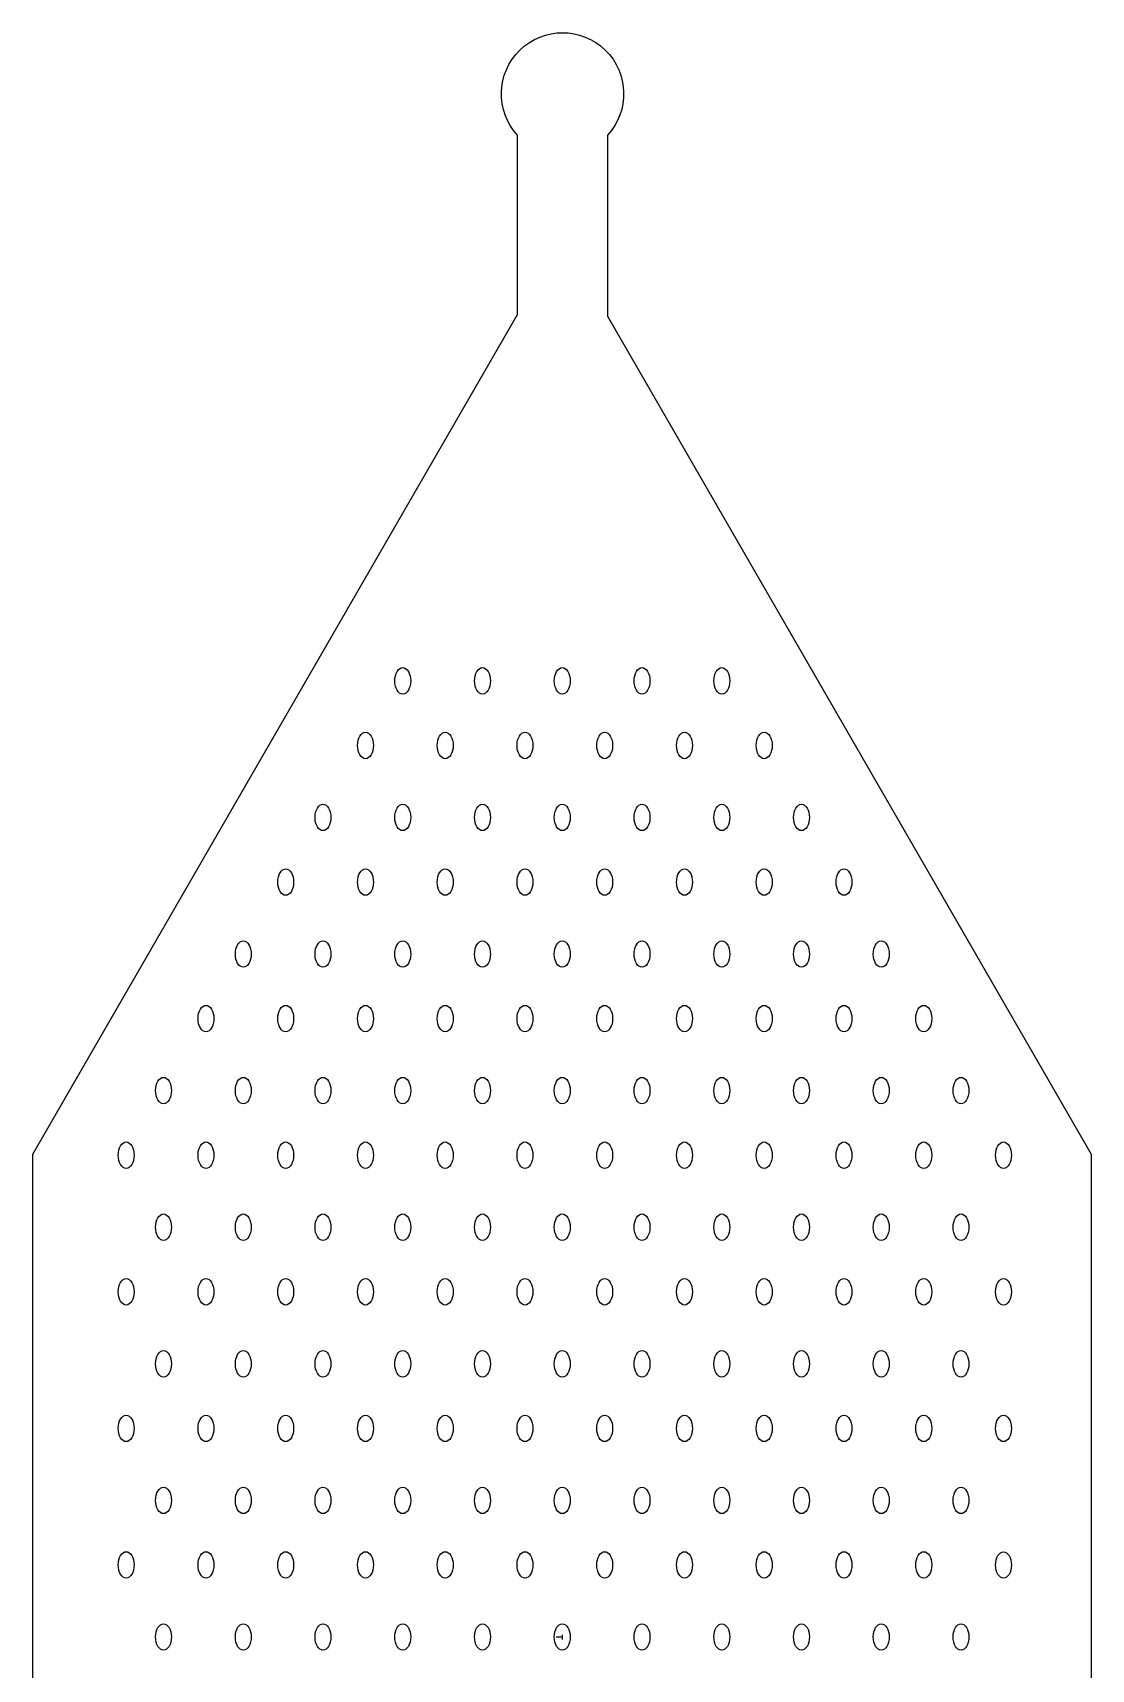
# Model space of a CAD drawing. Header units: inches. Extents: x -10 to 10, y -31.4 to 31.4.
# Drawn here: x -10.01 to 9.99, y 0.48 to 31.4 of the extents above; entities that cross this region are included whole.
import ezdxf

# ---------------------------------------------------------------- set-up
doc = ezdxf.new("R2010")
doc.units = ezdxf.units.IN
doc.header["$MEASUREMENT"] = 0

msp = doc.modelspace()

# ---------------------------------------------------------------- linework, layer by layer
for p, q in [((-0.113, 1.093), (0, 1.093)), ((0, 1.136), (0, 1.046))]:
    msp.add_line(p, q)
msp.add_lwpolyline([(-10.005, -6.238), (-10.005, 10.212), (-0.844, 26.08), (-0.844, 28.668), (-0.844, 29.464, -2.283917), (0.854, 29.464), (0.854, 28.668), (0.854, 26.045), (9.995, 10.212), (9.995, -6.238)], format="xyb")
for centre in [(-3.014, 19.157), (-1.507, 19.157), (0, 19.157), (1.507, 19.157), (3.014, 19.157), (-3.718, 17.937), (-2.211, 17.937), (-0.705, 17.937), (0.802, 17.937), (2.309, 17.937), (3.816, 17.937), (-4.521, 16.577), (-3.014, 16.577), (-1.507, 16.577), (0, 16.577), (1.507, 16.577), (3.014, 16.577), (4.521, 16.577), (-5.225, 15.356), (-3.718, 15.356), (-2.211, 15.356), (-0.705, 15.356), (0.802, 15.356), (2.309, 15.356), (3.816, 15.356), (5.323, 15.356), (-6.027, 13.996), (-4.521, 13.996), (-3.014, 13.996), (-1.507, 13.996), (0, 13.996), (1.507, 13.996), (3.014, 13.996), (4.521, 13.996), (6.027, 13.996), (-6.732, 12.776), (-5.225, 12.776), (-3.718, 12.776), (-2.211, 12.776), (-0.705, 12.776), (0.802, 12.776), (2.309, 12.776), (3.816, 12.776), (5.323, 12.776), (6.83, 12.776), (-7.534, 11.416), (-6.027, 11.416), (-4.521, 11.416), (-3.014, 11.416), (-1.507, 11.416), (0, 11.416), (1.507, 11.416), (3.014, 11.416), (4.521, 11.416), (6.027, 11.416), (7.534, 11.416), (-8.239, 10.195), (-6.732, 10.195), (-5.225, 10.195), (-3.718, 10.195), (-2.211, 10.195), (-0.705, 10.195), (0.802, 10.195), (2.309, 10.195), (3.816, 10.195), (5.323, 10.195), (6.83, 10.195), (8.337, 10.195), (-7.534, 8.835), (-6.027, 8.835), (-4.521, 8.835), (-3.014, 8.835), (-1.507, 8.835), (0, 8.835), (1.507, 8.835), (3.014, 8.835), (4.521, 8.835), (6.027, 8.835), (7.534, 8.835), (-8.239, 7.615), (-6.732, 7.615), (-5.225, 7.615), (-3.718, 7.615), (-2.211, 7.615), (-0.705, 7.615), (0.802, 7.615), (2.309, 7.615), (3.816, 7.615), (5.323, 7.615), (6.83, 7.615), (8.337, 7.614), (-7.534, 6.254), (-6.027, 6.254), (-4.521, 6.254), (-3.014, 6.254), (-1.507, 6.254), (0, 6.254), (1.507, 6.254), (3.014, 6.254), (4.521, 6.254), (6.027, 6.254), (7.534, 6.254), (-8.239, 5.034), (-6.732, 5.034), (-5.225, 5.034), (-3.718, 5.034), (-2.211, 5.034), (-0.705, 5.034), (0.802, 5.034), (2.309, 5.034), (3.816, 5.034), (5.323, 5.034), (6.83, 5.034), (8.337, 5.034), (-7.534, 3.674), (-6.027, 3.674), (-4.521, 3.674), (-3.014, 3.674), (-1.507, 3.674), (0, 3.674), (1.507, 3.674), (3.014, 3.674), (4.521, 3.674), (6.027, 3.674), (7.534, 3.674), (-8.239, 2.454), (-6.732, 2.454), (-5.225, 2.454), (-3.718, 2.454), (-2.211, 2.454), (-0.705, 2.454), (0.802, 2.454), (2.309, 2.454), (3.816, 2.454), (5.323, 2.454), (6.83, 2.454), (8.337, 2.453), (-7.534, 1.093), (-6.027, 1.093), (-4.521, 1.093), (-3.014, 1.093), (-1.507, 1.093), (0, 1.093), (1.507, 1.093), (3.014, 1.093), (4.521, 1.093), (6.027, 1.093), (7.534, 1.093)]:
    msp.add_ellipse(centre, major_axis=(0, 0.25), ratio=0.6)

doc.saveas('drawing.dxf')
